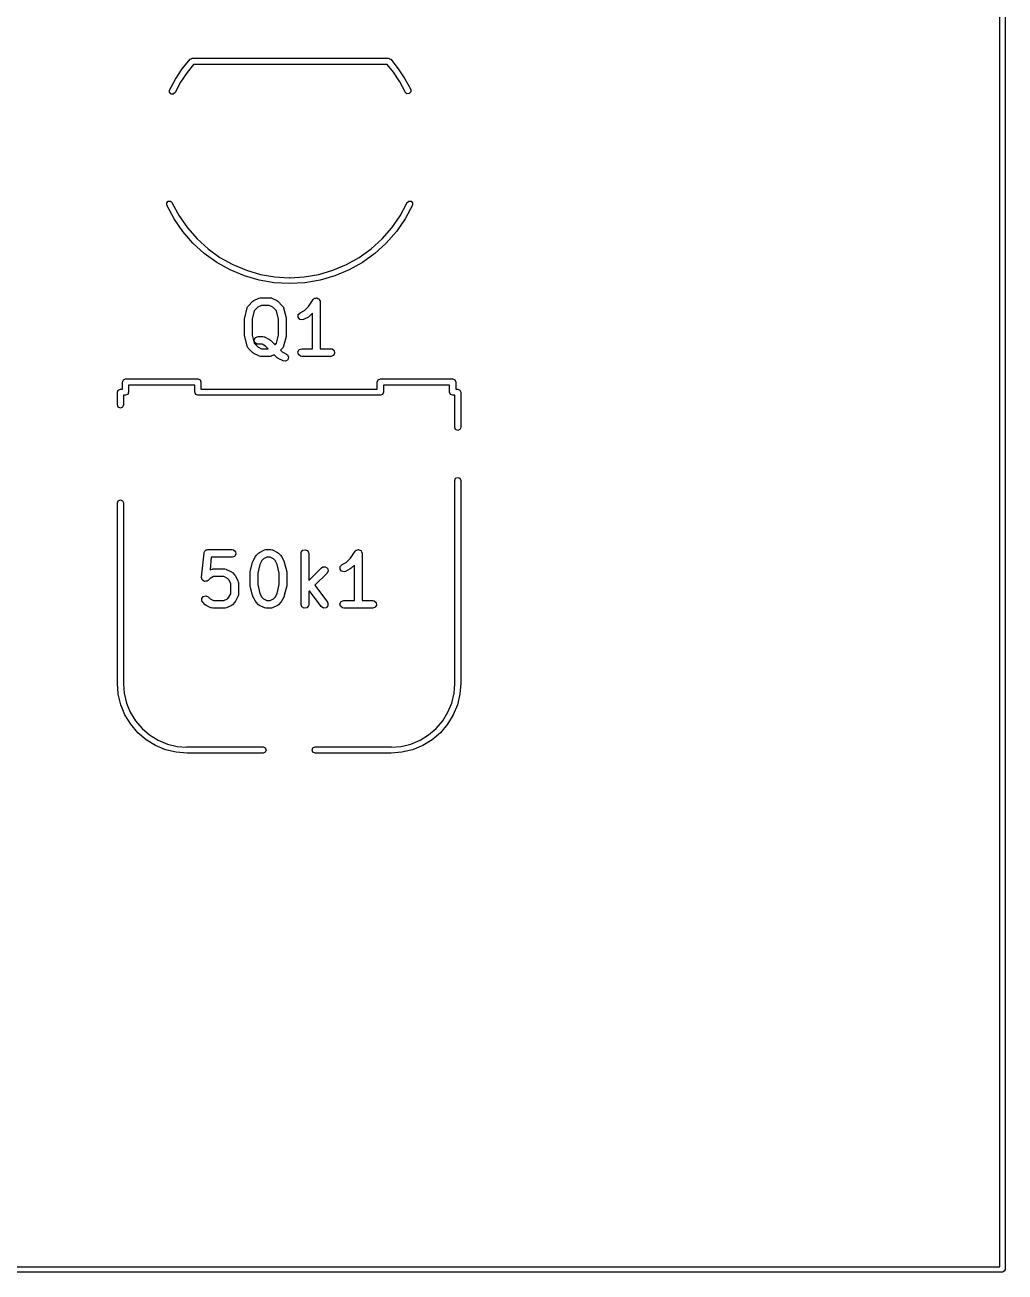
# Model space of a CAD drawing. Extents: x 107 to 167, y -145 to -45.
# Drawn here: x 147.82 to 167.05, y -145.05 to -120.59 of the extents above; entities that cross this region are included whole.
import ezdxf

# ---------------------------------------------------------------- set-up
doc = ezdxf.new("R2010")
doc.units = 0
doc.layers.add('BLACK', color=7, linetype='CONTINUOUS')

msp = doc.modelspace()

# ---------------------------------------------------------------- linework, layer by layer
at = {"layer": 'BLACK', "linetype": 'CONTINUOUS'}
for p, q in [((167.05, -45), (167.05, -145)), ((166.95, -144.95), (166.95, -45.05)), ((150.903, -121.448), (151.055, -121.26)), ((151.055, -121.26), (151.057, -121.259)), ((151.055, -121.26), (151.055, -121.26)), ((151.057, -121.259), (151.058, -121.258)), ((151.058, -121.258), (151.077, -121.249)), ((151.077, -121.249), (151.097, -121.24)), ((151.097, -121.24), (151.098, -121.241)), ((151.098, -121.241), (151.1, -121.24)), ((151.1, -121.24), (154.95, -121.24)), ((154.95, -121.24), (154.952, -121.241)), ((154.952, -121.241), (154.954, -121.24)), ((154.954, -121.24), (154.973, -121.249)), ((154.973, -121.249), (154.992, -121.258)), ((154.992, -121.258), (154.993, -121.26)), ((154.993, -121.26), (154.995, -121.26)), ((154.995, -121.26), (154.995, -121.26)), ((154.995, -121.26), (155.143, -121.446)), ((150.769, -121.649), (150.903, -121.448)), ((150.997, -121.518), (150.869, -121.71)), ((151.125, -121.36), (150.997, -121.518)), ((154.924, -121.36), (151.125, -121.36)), ((155.048, -121.515), (154.924, -121.36)), ((155.173, -121.704), (155.048, -121.515)), ((155.143, -121.446), (155.274, -121.643)), ((150.654, -121.862), (150.769, -121.649)), ((150.869, -121.71), (150.762, -121.908)), ((155.278, -121.898), (155.173, -121.704)), ((155.274, -121.643), (155.387, -121.852)), ((150.651, -121.907), (150.654, -121.862)), ((150.682, -121.942), (150.651, -121.907)), ((150.727, -121.944), (150.682, -121.942)), ((150.762, -121.914), (150.727, -121.944)), ((150.762, -121.908), (150.762, -121.914)), ((155.279, -121.904), (155.278, -121.898)), ((155.313, -121.935), (155.279, -121.904)), ((155.359, -121.932), (155.313, -121.935)), ((155.389, -121.898), (155.359, -121.932)), ((155.387, -121.852), (155.387, -121.852)), ((155.387, -121.852), (155.389, -121.898)), ((150.597, -124.078), (150.628, -124.044)), ((150.599, -124.124), (150.597, -124.078)), ((150.742, -124.39), (150.599, -124.124)), ((150.628, -124.044), (150.674, -124.042)), ((150.674, -124.042), (150.708, -124.073)), ((150.708, -124.073), (150.708, -124.083)), ((150.708, -124.083), (150.841, -124.329)), ((155.179, -124.329), (155.312, -124.083)), ((155.421, -124.124), (155.278, -124.39)), ((155.312, -124.073), (155.346, -124.042)), ((155.312, -124.083), (155.312, -124.073)), ((155.346, -124.042), (155.392, -124.044)), ((155.392, -124.044), (155.423, -124.078)), ((155.423, -124.078), (155.421, -124.124)), ((150.914, -124.638), (150.742, -124.39)), ((150.841, -124.329), (151.005, -124.566)), ((155.015, -124.566), (155.179, -124.329)), ((155.278, -124.39), (155.106, -124.638)), ((151.113, -124.864), (150.914, -124.638)), ((151.005, -124.566), (151.195, -124.783)), ((154.825, -124.783), (155.015, -124.566)), ((155.106, -124.638), (154.907, -124.864)), ((151.336, -125.067), (151.113, -124.864)), ((151.195, -124.783), (151.409, -124.977)), ((151.409, -124.977), (151.643, -125.146)), ((154.377, -125.146), (154.611, -124.977)), ((154.611, -124.977), (154.825, -124.783)), ((154.907, -124.864), (154.684, -125.067)), ((151.581, -125.243), (151.336, -125.067)), ((151.844, -125.391), (151.581, -125.243)), ((151.643, -125.146), (151.895, -125.287)), ((154.125, -125.287), (154.377, -125.146)), ((154.439, -125.243), (154.176, -125.391)), ((154.684, -125.067), (154.439, -125.243)), ((152.122, -125.507), (151.844, -125.391)), ((151.895, -125.287), (152.161, -125.398)), ((152.161, -125.398), (152.438, -125.479)), ((152.438, -125.479), (152.722, -125.528)), ((153.298, -125.528), (153.582, -125.479)), ((153.582, -125.479), (153.859, -125.398)), ((153.859, -125.398), (154.125, -125.287)), ((154.176, -125.391), (153.898, -125.507)), ((152.412, -125.592), (152.122, -125.507)), ((152.709, -125.643), (152.412, -125.592)), ((153.01, -125.66), (152.709, -125.643)), ((152.722, -125.528), (153.001, -125.544)), ((153.001, -125.544), (153.01, -125.54)), ((153.01, -125.54), (153.019, -125.544)), ((153.311, -125.643), (153.01, -125.66)), ((153.019, -125.544), (153.298, -125.528)), ((153.608, -125.592), (153.311, -125.643)), ((153.898, -125.507), (153.608, -125.592)), ((152.31, -125.993), (152.405, -125.945)), ((152.405, -125.945), (152.43, -125.938)), ((152.43, -125.938), (152.434, -125.939)), ((152.434, -125.939), (152.439, -125.937)), ((152.439, -125.937), (152.629, -125.937)), ((152.629, -125.937), (152.655, -125.942)), ((152.655, -125.942), (152.658, -125.945)), ((152.658, -125.945), (152.663, -125.945)), ((152.663, -125.945), (152.758, -125.993)), ((153.38, -126.107), (153.471, -125.971)), ((153.471, -125.971), (153.489, -125.952)), ((153.489, -125.952), (153.494, -125.951)), ((153.494, -125.951), (153.496, -125.947)), ((153.496, -125.947), (153.518, -125.944)), ((153.518, -125.944), (153.539, -125.938)), ((153.539, -125.938), (153.543, -125.939)), ((153.543, -125.939), (153.547, -125.939)), ((153.547, -125.939), (153.566, -125.949)), ((153.566, -125.949), (153.586, -125.958)), ((153.586, -125.958), (153.588, -125.962)), ((153.588, -125.962), (153.591, -125.964)), ((153.591, -125.964), (153.599, -125.985)), ((153.599, -125.985), (153.608, -126.004)), ((152.128, -126.328), (152.175, -126.137)), ((152.175, -126.137), (152.186, -126.113)), ((152.186, -126.113), (152.192, -126.109)), ((152.192, -126.109), (152.195, -126.102)), ((152.195, -126.102), (152.29, -126.007)), ((152.316, -126.194), (152.275, -126.355)), ((152.29, -126.007), (152.309, -125.994)), ((152.309, -125.994), (152.31, -125.993)), ((152.388, -126.122), (152.316, -126.194)), ((152.456, -126.087), (152.388, -126.122)), ((152.611, -126.087), (152.456, -126.087)), ((152.68, -126.122), (152.611, -126.087)), ((152.752, -126.194), (152.68, -126.122)), ((152.792, -126.355), (152.752, -126.194)), ((152.758, -125.993), (152.776, -126.006)), ((152.776, -126.006), (152.777, -126.007)), ((152.777, -126.007), (152.873, -126.102)), ((152.873, -126.102), (152.887, -126.124)), ((152.887, -126.124), (152.888, -126.131)), ((152.888, -126.131), (152.892, -126.137)), ((152.892, -126.137), (152.94, -126.328)), ((153.179, -126.268), (153.215, -126.231)), ((153.215, -126.231), (153.299, -126.189)), ((153.299, -126.189), (153.38, -126.107)), ((153.608, -126.004), (153.607, -126.008)), ((153.607, -126.008), (153.609, -126.012)), ((153.609, -126.012), (153.609, -126.937)), ((152.125, -126.346), (152.128, -126.331)), ((152.125, -126.679), (152.125, -126.346)), ((152.128, -126.331), (152.128, -126.328)), ((152.275, -126.355), (152.275, -126.67)), ((152.792, -126.67), (152.792, -126.355)), ((152.94, -126.328), (152.941, -126.342)), ((152.941, -126.342), (152.942, -126.346)), ((152.942, -126.346), (152.942, -126.679)), ((153.176, -126.319), (153.179, -126.268)), ((153.207, -126.361), (153.176, -126.319)), ((153.257, -126.373), (153.207, -126.361)), ((153.282, -126.365), (153.257, -126.373)), ((153.377, -126.318), (153.282, -126.365)), ((153.378, -126.316), (153.377, -126.318)), ((153.396, -126.304), (153.378, -126.316)), ((153.459, -126.241), (153.396, -126.304)), ((153.459, -126.937), (153.459, -126.241)), ((152.127, -126.682), (152.125, -126.679)), ((152.128, -126.697), (152.127, -126.682)), ((152.175, -126.888), (152.128, -126.697)), ((152.275, -126.67), (152.316, -126.831)), ((152.317, -126.761), (152.343, -126.717)), ((152.343, -126.717), (152.391, -126.699)), ((152.391, -126.699), (152.486, -126.699)), ((152.486, -126.699), (152.512, -126.704)), ((152.512, -126.704), (152.515, -126.707)), ((152.515, -126.707), (152.52, -126.707)), ((152.52, -126.707), (152.615, -126.755)), ((152.752, -126.831), (152.792, -126.67)), ((152.94, -126.697), (152.892, -126.888)), ((152.942, -126.679), (152.94, -126.694)), ((152.94, -126.694), (152.94, -126.697)), ((152.179, -126.894), (152.175, -126.888)), ((152.18, -126.901), (152.179, -126.894)), ((152.195, -126.923), (152.18, -126.901)), ((152.29, -127.018), (152.195, -126.923)), ((152.316, -126.831), (152.388, -126.903)), ((152.326, -126.812), (152.317, -126.761)), ((152.365, -126.845), (152.326, -126.812)), ((152.391, -126.849), (152.365, -126.845)), ((152.388, -126.903), (152.456, -126.937)), ((152.468, -126.849), (152.391, -126.849)), ((152.456, -126.937), (152.591, -126.937)), ((152.537, -126.884), (152.468, -126.849)), ((152.591, -126.937), (152.537, -126.884)), ((152.615, -126.755), (152.633, -126.768)), ((152.633, -126.768), (152.634, -126.769)), ((152.634, -126.769), (152.724, -126.859)), ((152.724, -126.859), (152.752, -126.831)), ((152.873, -126.923), (152.83, -126.965)), ((152.83, -126.965), (152.864, -126.998)), ((152.876, -126.916), (152.873, -126.923)), ((152.882, -126.912), (152.876, -126.916)), ((152.892, -126.888), (152.882, -126.912)), ((153.174, -126.999), (153.2, -126.955)), ((153.2, -126.955), (153.248, -126.937)), ((153.248, -126.937), (153.459, -126.937)), ((153.609, -126.937), (153.82, -126.937)), ((153.82, -126.937), (153.845, -126.942)), ((153.845, -126.942), (153.884, -126.975)), ((152.292, -127.018), (152.29, -127.018)), ((152.31, -127.032), (152.292, -127.018)), ((152.405, -127.079), (152.31, -127.032)), ((152.409, -127.08), (152.405, -127.079)), ((152.413, -127.083), (152.409, -127.08)), ((152.439, -127.087), (152.413, -127.083)), ((152.629, -127.087), (152.439, -127.087)), ((152.633, -127.086), (152.629, -127.087)), ((152.638, -127.087), (152.633, -127.086)), ((152.663, -127.079), (152.638, -127.087)), ((152.709, -127.056), (152.663, -127.079)), ((152.766, -127.113), (152.709, -127.056)), ((152.768, -127.114), (152.766, -127.113)), ((152.786, -127.127), (152.768, -127.114)), ((152.881, -127.175), (152.786, -127.127)), ((152.864, -126.998), (152.948, -127.041)), ((152.932, -127.181), (152.881, -127.175)), ((152.975, -127.152), (152.932, -127.181)), ((152.948, -127.041), (152.969, -127.056)), ((152.969, -127.056), (152.99, -127.103)), ((152.99, -127.103), (152.975, -127.152)), ((153.183, -127.05), (153.174, -126.999)), ((153.222, -127.083), (153.183, -127.05)), ((153.248, -127.087), (153.222, -127.083)), ((153.82, -127.087), (153.248, -127.087)), ((153.868, -127.07), (153.82, -127.087)), ((153.893, -127.025), (153.868, -127.07)), ((153.884, -126.975), (153.893, -127.025)), ((149.73, -127.59), (149.748, -127.548)), ((149.73, -127.73), (149.73, -127.59)), ((149.748, -127.548), (149.79, -127.53)), ((149.79, -127.53), (151.21, -127.53)), ((151.15, -127.65), (149.85, -127.65)), ((149.85, -127.65), (149.85, -127.79)), ((151.15, -127.79), (151.15, -127.65)), ((151.21, -127.53), (151.252, -127.548)), ((151.252, -127.548), (151.27, -127.59)), ((151.27, -127.59), (151.27, -127.73)), ((154.73, -127.59), (154.748, -127.548)), ((154.73, -127.73), (154.73, -127.59)), ((154.748, -127.548), (154.79, -127.53)), ((154.79, -127.53), (156.21, -127.53)), ((156.15, -127.65), (154.85, -127.65)), ((154.85, -127.65), (154.85, -127.79)), ((156.15, -127.79), (156.15, -127.65)), ((156.21, -127.53), (156.252, -127.548)), ((156.252, -127.548), (156.27, -127.59)), ((156.27, -127.59), (156.27, -127.73)), ((149.63, -127.79), (149.648, -127.748)), ((149.63, -128.04), (149.63, -127.79)), ((149.648, -127.748), (149.69, -127.73)), ((149.69, -127.73), (149.73, -127.73)), ((149.79, -127.85), (149.75, -127.85)), ((149.75, -127.85), (149.75, -128.04)), ((149.832, -127.832), (149.79, -127.85)), ((149.85, -127.79), (149.832, -127.832)), ((151.168, -127.832), (151.15, -127.79)), ((151.21, -127.85), (151.168, -127.832)), ((154.79, -127.85), (151.21, -127.85)), ((151.27, -127.73), (154.73, -127.73)), ((154.832, -127.832), (154.79, -127.85)), ((154.85, -127.79), (154.832, -127.832)), ((156.168, -127.832), (156.15, -127.79)), ((156.21, -127.85), (156.168, -127.832)), ((156.25, -127.85), (156.21, -127.85)), ((156.25, -128.48), (156.25, -127.85)), ((156.27, -127.73), (156.31, -127.73)), ((156.31, -127.73), (156.352, -127.748)), ((156.352, -127.748), (156.37, -127.79)), ((156.37, -127.79), (156.37, -128.48)), ((149.648, -128.082), (149.63, -128.04)), ((149.69, -128.1), (149.648, -128.082)), ((149.732, -128.082), (149.69, -128.1)), ((149.75, -128.04), (149.732, -128.082)), ((156.268, -128.522), (156.25, -128.48)), ((156.31, -128.54), (156.268, -128.522)), ((156.352, -128.522), (156.31, -128.54)), ((156.37, -128.48), (156.352, -128.522)), ((156.25, -129.52), (156.268, -129.478)), ((156.25, -133.5), (156.25, -129.52)), ((156.268, -129.478), (156.31, -129.46)), ((156.31, -129.46), (156.352, -129.478)), ((156.352, -129.478), (156.37, -129.52)), ((156.37, -129.52), (156.37, -133.5)), ((149.648, -129.918), (149.69, -129.9)), ((149.69, -129.9), (149.732, -129.918)), ((149.63, -129.96), (149.648, -129.918)), ((149.63, -133.5), (149.63, -129.96)), ((149.732, -129.918), (149.75, -129.96)), ((149.75, -129.96), (149.75, -133.5)), ((151.366, -130.891), (151.374, -130.884)), ((151.374, -130.884), (151.39, -130.883)), ((151.39, -130.883), (151.405, -130.877)), ((151.405, -130.877), (151.881, -130.877)), ((151.881, -130.877), (151.907, -130.882)), ((151.907, -130.882), (151.946, -130.915)), ((152.419, -130.933), (152.514, -130.885)), ((152.514, -130.885), (152.539, -130.878)), ((152.539, -130.878), (152.543, -130.879)), ((152.543, -130.879), (152.548, -130.877)), ((152.548, -130.877), (152.643, -130.877)), ((152.643, -130.877), (152.669, -130.882)), ((152.669, -130.882), (152.672, -130.885)), ((152.672, -130.885), (152.676, -130.885)), ((152.676, -130.885), (152.772, -130.933)), ((153.272, -130.887), (153.323, -130.879)), ((153.323, -130.879), (153.367, -130.904)), ((154.32, -130.887), (154.341, -130.884)), ((154.341, -130.884), (154.362, -130.878)), ((154.362, -130.878), (154.366, -130.879)), ((154.366, -130.879), (154.37, -130.879)), ((154.37, -130.879), (154.389, -130.889)), ((151.283, -131.421), (151.33, -130.945)), ((151.33, -130.945), (151.331, -130.941)), ((151.331, -130.939), (151.332, -130.937)), ((151.331, -130.941), (151.331, -130.939)), ((151.332, -130.937), (151.337, -130.92)), ((151.337, -130.92), (151.349, -130.909)), ((151.349, -130.909), (151.357, -130.895)), ((151.357, -130.895), (151.366, -130.891)), ((151.473, -131.027), (151.448, -131.276)), ((151.881, -131.027), (151.473, -131.027)), ((151.929, -131.01), (151.881, -131.027)), ((151.955, -130.965), (151.929, -131.01)), ((151.946, -130.915), (151.955, -130.965)), ((152.237, -131.315), (152.284, -131.125)), ((152.284, -131.125), (152.29, -131.113)), ((152.29, -131.109), (152.338, -131.014)), ((152.29, -131.113), (152.29, -131.109)), ((152.338, -131.014), (152.351, -130.996)), ((152.351, -130.996), (152.352, -130.995)), ((152.352, -130.995), (152.399, -130.947)), ((152.399, -130.947), (152.418, -130.934)), ((152.418, -130.934), (152.419, -130.933)), ((152.466, -131.092), (152.428, -131.169)), ((152.497, -131.062), (152.466, -131.092)), ((152.565, -131.027), (152.497, -131.062)), ((152.625, -131.027), (152.565, -131.027)), ((152.694, -131.062), (152.625, -131.027)), ((152.724, -131.092), (152.694, -131.062)), ((152.763, -131.169), (152.724, -131.092)), ((152.772, -130.933), (152.79, -130.946)), ((152.79, -130.946), (152.791, -130.947)), ((152.791, -130.947), (152.839, -130.995)), ((152.839, -130.995), (152.852, -131.013)), ((152.852, -131.013), (152.853, -131.014)), ((152.853, -131.014), (152.9, -131.109)), ((152.9, -131.109), (152.904, -131.122)), ((152.904, -131.122), (152.906, -131.125)), ((152.906, -131.125), (152.954, -131.315)), ((153.235, -130.952), (153.239, -130.927)), ((153.235, -131.952), (153.235, -130.952)), ((153.239, -130.927), (153.272, -130.887)), ((153.367, -130.904), (153.385, -130.952)), ((153.385, -130.952), (153.385, -131.486)), ((154.038, -131.171), (154.122, -131.129)), ((154.122, -131.129), (154.204, -131.047)), ((154.204, -131.047), (154.295, -130.911)), ((154.295, -130.911), (154.313, -130.892)), ((154.313, -130.892), (154.317, -130.891)), ((154.317, -130.891), (154.32, -130.887)), ((154.389, -130.889), (154.409, -130.898)), ((154.409, -130.898), (154.411, -130.902)), ((154.411, -130.902), (154.415, -130.904)), ((154.415, -130.904), (154.422, -130.925)), ((154.422, -130.925), (154.432, -130.944)), ((154.432, -130.944), (154.431, -130.948)), ((154.431, -130.948), (154.432, -130.952)), ((154.432, -130.952), (154.432, -131.877)), ((151.448, -131.276), (151.466, -131.266)), ((151.466, -131.266), (151.491, -131.259)), ((151.491, -131.259), (151.496, -131.26)), ((151.496, -131.26), (151.5, -131.258)), ((151.5, -131.258), (151.738, -131.258)), ((151.738, -131.258), (151.764, -131.263)), ((151.764, -131.263), (151.767, -131.266)), ((151.767, -131.266), (151.772, -131.266)), ((151.772, -131.266), (151.867, -131.314)), ((151.867, -131.314), (151.885, -131.327)), ((151.885, -131.327), (151.886, -131.328)), ((151.886, -131.328), (151.934, -131.376)), ((152.235, -131.333), (152.237, -131.319)), ((152.235, -131.571), (152.235, -131.333)), ((152.237, -131.319), (152.237, -131.315)), ((152.428, -131.169), (152.385, -131.343)), ((152.385, -131.343), (152.385, -131.562)), ((152.806, -131.343), (152.763, -131.169)), ((152.806, -131.562), (152.806, -131.343)), ((152.954, -131.315), (152.955, -131.33)), ((152.955, -131.33), (152.956, -131.333)), ((152.956, -131.333), (152.956, -131.571)), ((153.385, -131.486), (153.637, -131.233)), ((153.744, -131.339), (153.504, -131.578)), ((153.637, -131.233), (153.659, -131.218)), ((153.659, -131.218), (153.71, -131.213)), ((153.71, -131.213), (153.752, -131.243)), ((153.765, -131.292), (153.744, -131.339)), ((153.752, -131.243), (153.765, -131.292)), ((154, -131.259), (154.003, -131.208)), ((154.03, -131.301), (154, -131.259)), ((154.003, -131.208), (154.038, -131.171)), ((154.08, -131.313), (154.03, -131.301)), ((154.105, -131.305), (154.08, -131.313)), ((154.2, -131.258), (154.105, -131.305)), ((154.201, -131.256), (154.2, -131.258)), ((154.22, -131.244), (154.201, -131.256)), ((154.282, -131.181), (154.22, -131.244)), ((154.282, -131.877), (154.282, -131.181)), ((151.289, -131.446), (151.282, -131.422)), ((151.282, -131.422), (151.283, -131.422)), ((151.283, -131.422), (151.283, -131.421)), ((151.295, -131.471), (151.289, -131.446)), ((151.296, -131.471), (151.295, -131.471)), ((151.296, -131.472), (151.296, -131.471)), ((151.316, -131.486), (151.296, -131.472)), ((151.337, -131.501), (151.316, -131.486)), ((151.338, -131.501), (151.337, -131.501)), ((151.337, -131.501), (151.337, -131.501)), ((151.363, -131.499), (151.338, -131.501)), ((151.388, -131.497), (151.363, -131.499)), ((151.389, -131.497), (151.388, -131.497)), ((151.388, -131.497), (151.388, -131.497)), ((151.41, -131.482), (151.389, -131.497)), ((151.449, -131.443), (151.41, -131.482)), ((151.518, -131.408), (151.449, -131.443)), ((151.72, -131.408), (151.518, -131.408)), ((151.789, -131.443), (151.72, -131.408)), ((151.819, -131.473), (151.789, -131.443)), ((151.854, -131.542), (151.819, -131.473)), ((151.854, -131.744), (151.854, -131.542)), ((151.934, -131.376), (151.947, -131.394)), ((151.947, -131.394), (151.948, -131.395)), ((151.948, -131.395), (151.996, -131.49)), ((151.996, -131.49), (152.003, -131.515)), ((152.003, -131.515), (152.002, -131.52)), ((152.002, -131.52), (152.004, -131.524)), ((152.004, -131.524), (152.004, -131.762)), ((152.236, -131.575), (152.235, -131.571)), ((152.237, -131.59), (152.236, -131.575)), ((152.284, -131.78), (152.237, -131.59)), ((152.385, -131.562), (152.428, -131.736)), ((152.763, -131.736), (152.806, -131.562)), ((152.954, -131.59), (152.906, -131.78)), ((152.956, -131.571), (152.953, -131.586)), ((152.953, -131.586), (152.954, -131.59)), ((153.504, -131.578), (153.75, -131.907)), ((151.285, -131.838), (151.314, -131.796)), ((151.289, -131.889), (151.285, -131.838)), ((151.314, -131.796), (151.364, -131.782)), ((151.364, -131.782), (151.41, -131.804)), ((151.41, -131.804), (151.449, -131.843)), ((151.449, -131.843), (151.518, -131.877)), ((151.72, -131.877), (151.789, -131.843)), ((151.789, -131.843), (151.819, -131.813)), ((151.819, -131.813), (151.854, -131.744)), ((151.996, -131.795), (151.948, -131.891)), ((151.999, -131.788), (151.996, -131.791)), ((151.996, -131.791), (151.996, -131.795)), ((152.004, -131.762), (151.999, -131.788)), ((152.286, -131.783), (152.284, -131.78)), ((152.29, -131.795), (152.286, -131.783)), ((152.338, -131.891), (152.29, -131.795)), ((152.428, -131.736), (152.466, -131.813)), ((152.466, -131.813), (152.497, -131.843)), ((152.497, -131.843), (152.565, -131.877)), ((152.625, -131.877), (152.694, -131.843)), ((152.694, -131.843), (152.724, -131.813)), ((152.724, -131.813), (152.763, -131.736)), ((152.9, -131.795), (152.853, -131.891)), ((152.901, -131.792), (152.9, -131.795)), ((152.906, -131.78), (152.901, -131.792)), ((153.397, -131.686), (153.385, -131.698)), ((153.385, -131.698), (153.385, -131.952)), ((153.63, -131.997), (153.397, -131.686)), ((151.304, -131.91), (151.289, -131.889)), ((151.352, -131.958), (151.304, -131.91)), ((151.353, -131.958), (151.352, -131.958)), ((151.371, -131.972), (151.353, -131.958)), ((151.466, -132.019), (151.371, -131.972)), ((151.471, -132.02), (151.466, -132.019)), ((151.474, -132.023), (151.471, -132.02)), ((151.5, -132.027), (151.474, -132.023)), ((151.738, -132.027), (151.5, -132.027)), ((151.518, -131.877), (151.72, -131.877)), ((151.742, -132.026), (151.738, -132.027)), ((151.747, -132.027), (151.742, -132.026)), ((151.772, -132.019), (151.747, -132.027)), ((151.867, -131.972), (151.772, -132.019)), ((151.868, -131.971), (151.867, -131.972)), ((151.886, -131.958), (151.868, -131.971)), ((151.934, -131.91), (151.886, -131.958)), ((151.935, -131.909), (151.934, -131.91)), ((151.948, -131.891), (151.935, -131.909)), ((152.339, -131.892), (152.338, -131.891)), ((152.352, -131.91), (152.339, -131.892)), ((152.399, -131.958), (152.352, -131.91)), ((152.401, -131.958), (152.399, -131.958)), ((152.419, -131.972), (152.401, -131.958)), ((152.514, -132.019), (152.419, -131.972)), ((152.519, -132.02), (152.514, -132.019)), ((152.522, -132.023), (152.519, -132.02)), ((152.548, -132.027), (152.522, -132.023)), ((152.643, -132.027), (152.548, -132.027)), ((152.565, -131.877), (152.625, -131.877)), ((152.647, -132.026), (152.643, -132.027)), ((152.651, -132.027), (152.647, -132.026)), ((152.676, -132.019), (152.651, -132.027)), ((152.772, -131.972), (152.676, -132.019)), ((152.773, -131.971), (152.772, -131.972)), ((152.791, -131.958), (152.773, -131.971)), ((152.839, -131.91), (152.791, -131.958)), ((152.853, -131.891), (152.839, -131.909)), ((152.839, -131.909), (152.839, -131.91)), ((153.252, -132.001), (153.235, -131.952)), ((153.296, -132.026), (153.252, -132.001)), ((153.347, -132.017), (153.296, -132.026)), ((153.38, -131.978), (153.347, -132.017)), ((153.385, -131.952), (153.38, -131.978)), ((153.673, -132.025), (153.63, -131.997)), ((153.724, -132.019), (153.673, -132.025)), ((153.759, -131.982), (153.724, -132.019)), ((153.75, -131.907), (153.762, -131.931)), ((153.762, -131.931), (153.759, -131.982)), ((153.998, -131.939), (154.023, -131.895)), ((154.006, -131.99), (153.998, -131.939)), ((154.046, -132.023), (154.006, -131.99)), ((154.023, -131.895), (154.071, -131.877)), ((154.071, -132.027), (154.046, -132.023)), ((154.071, -131.877), (154.282, -131.877)), ((154.643, -132.027), (154.071, -132.027)), ((154.432, -131.877), (154.643, -131.877)), ((154.643, -131.877), (154.669, -131.882)), ((154.691, -132.01), (154.643, -132.027)), ((154.669, -131.882), (154.708, -131.915)), ((154.717, -131.965), (154.691, -132.01)), ((154.708, -131.915), (154.717, -131.965)), ((149.647, -133.714), (149.63, -133.5)), ((149.75, -133.5), (149.747, -133.508)), ((149.747, -133.508), (149.762, -133.696)), ((156.238, -133.696), (156.253, -133.508)), ((156.253, -133.508), (156.25, -133.5)), ((156.37, -133.5), (156.353, -133.714)), ((149.697, -133.923), (149.647, -133.714)), ((149.762, -133.696), (149.808, -133.887)), ((156.192, -133.887), (156.238, -133.696)), ((156.353, -133.714), (156.303, -133.923)), ((149.779, -134.122), (149.697, -133.923)), ((149.808, -133.887), (149.883, -134.069)), ((156.117, -134.069), (156.192, -133.887)), ((156.303, -133.923), (156.221, -134.122)), ((149.892, -134.305), (149.779, -134.122)), ((149.883, -134.069), (149.986, -134.237)), ((150.031, -134.469), (149.892, -134.305)), ((149.986, -134.237), (150.113, -134.387)), ((155.887, -134.387), (156.014, -134.237)), ((156.108, -134.305), (155.969, -134.469)), ((156.014, -134.237), (156.117, -134.069)), ((156.221, -134.122), (156.108, -134.305)), ((150.195, -134.608), (150.031, -134.469)), ((150.113, -134.387), (150.263, -134.514)), ((150.263, -134.514), (150.431, -134.617)), ((155.569, -134.617), (155.737, -134.514)), ((155.737, -134.514), (155.887, -134.387)), ((155.969, -134.469), (155.805, -134.608)), ((150.378, -134.721), (150.195, -134.608)), ((150.577, -134.803), (150.378, -134.721)), ((150.431, -134.617), (150.613, -134.692)), ((150.613, -134.692), (150.804, -134.738)), ((150.804, -134.738), (150.992, -134.753)), ((150.992, -134.753), (151, -134.75)), ((151, -134.75), (152.49, -134.75)), ((152.49, -134.75), (152.532, -134.768)), ((152.532, -134.768), (152.55, -134.81)), ((153.45, -134.81), (153.468, -134.768)), ((153.468, -134.768), (153.51, -134.75)), ((153.51, -134.75), (155, -134.75)), ((155, -134.75), (155.008, -134.753)), ((155.008, -134.753), (155.196, -134.738)), ((155.196, -134.738), (155.387, -134.692)), ((155.387, -134.692), (155.569, -134.617)), ((155.622, -134.721), (155.423, -134.803)), ((155.805, -134.608), (155.622, -134.721)), ((150.786, -134.853), (150.577, -134.803)), ((151, -134.87), (150.786, -134.853)), ((152.49, -134.87), (151, -134.87)), ((152.532, -134.852), (152.49, -134.87)), ((152.55, -134.81), (152.532, -134.852)), ((153.468, -134.852), (153.45, -134.81)), ((153.51, -134.87), (153.468, -134.852)), ((155, -134.87), (153.51, -134.87)), ((155.214, -134.853), (155, -134.87)), ((155.423, -134.803), (155.214, -134.853)), ((167, -145.05), (107, -145.05)), ((107.05, -144.95), (166.95, -144.95)), ((167.035, -145.035), (167, -145.05)), ((167.05, -145), (167.035, -145.035))]:
    msp.add_line(p, q, dxfattribs=at)

doc.saveas('drawing.dxf')
